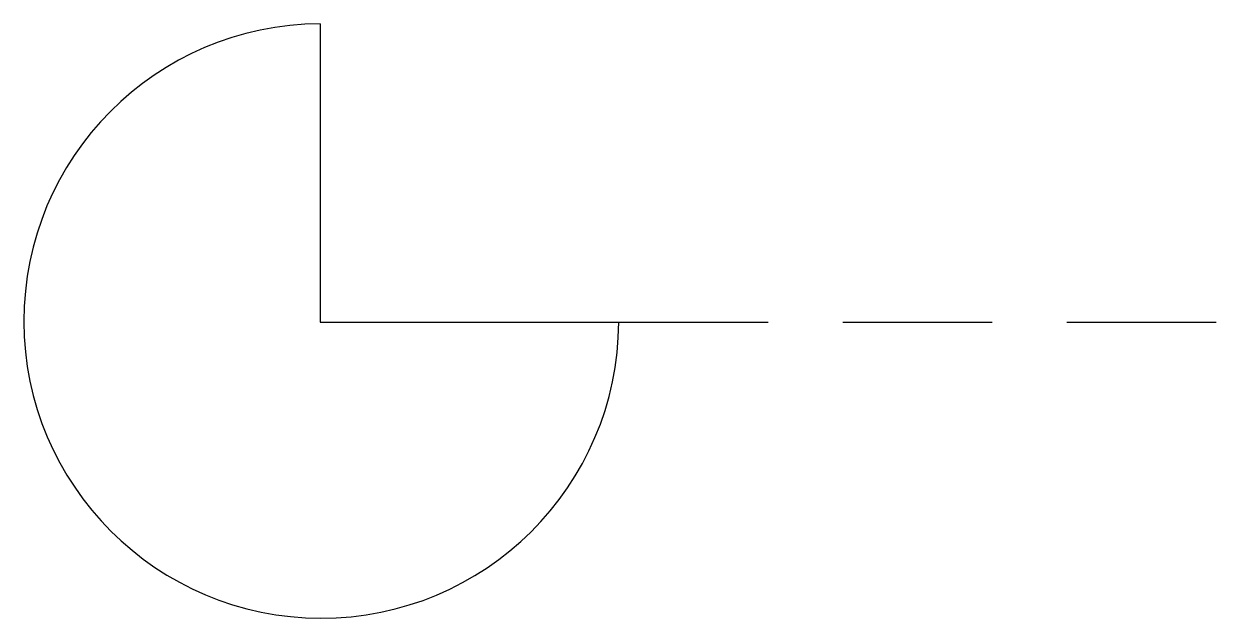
# Model space of a CAD drawing. Extents: x 1680.02 to 1690, y 1367.52 to 1372.5.
import ezdxf

# ---------------------------------------------------------------- set-up
doc = ezdxf.new("R2010")
doc.units = 0
doc.header["$LTSCALE"] = 10
doc.header["$MEASUREMENT"] = 0
doc.linetypes.add('DASHEDX2', pattern=[1.5, 1, -0.5])
doc.layers.get('0').update_dxf_attribs({"linetype": 'CONTINUOUS'})

msp = doc.modelspace()

# ---------------------------------------------------------------- linework, layer by layer
msp.add_lwpolyline([(1682.5, 1372.5, 2.4), (1685, 1370)], format="xyb")
msp.add_lwpolyline([(1682.5, 1372.5), (1682.5, 1370), (1685, 1370)])
at = {"linetype": 'DASHEDX2', "ltscale": 0.125}
msp.add_lwpolyline([(1685, 1370), (1690, 1370)], dxfattribs=at)

doc.saveas('drawing.dxf')
